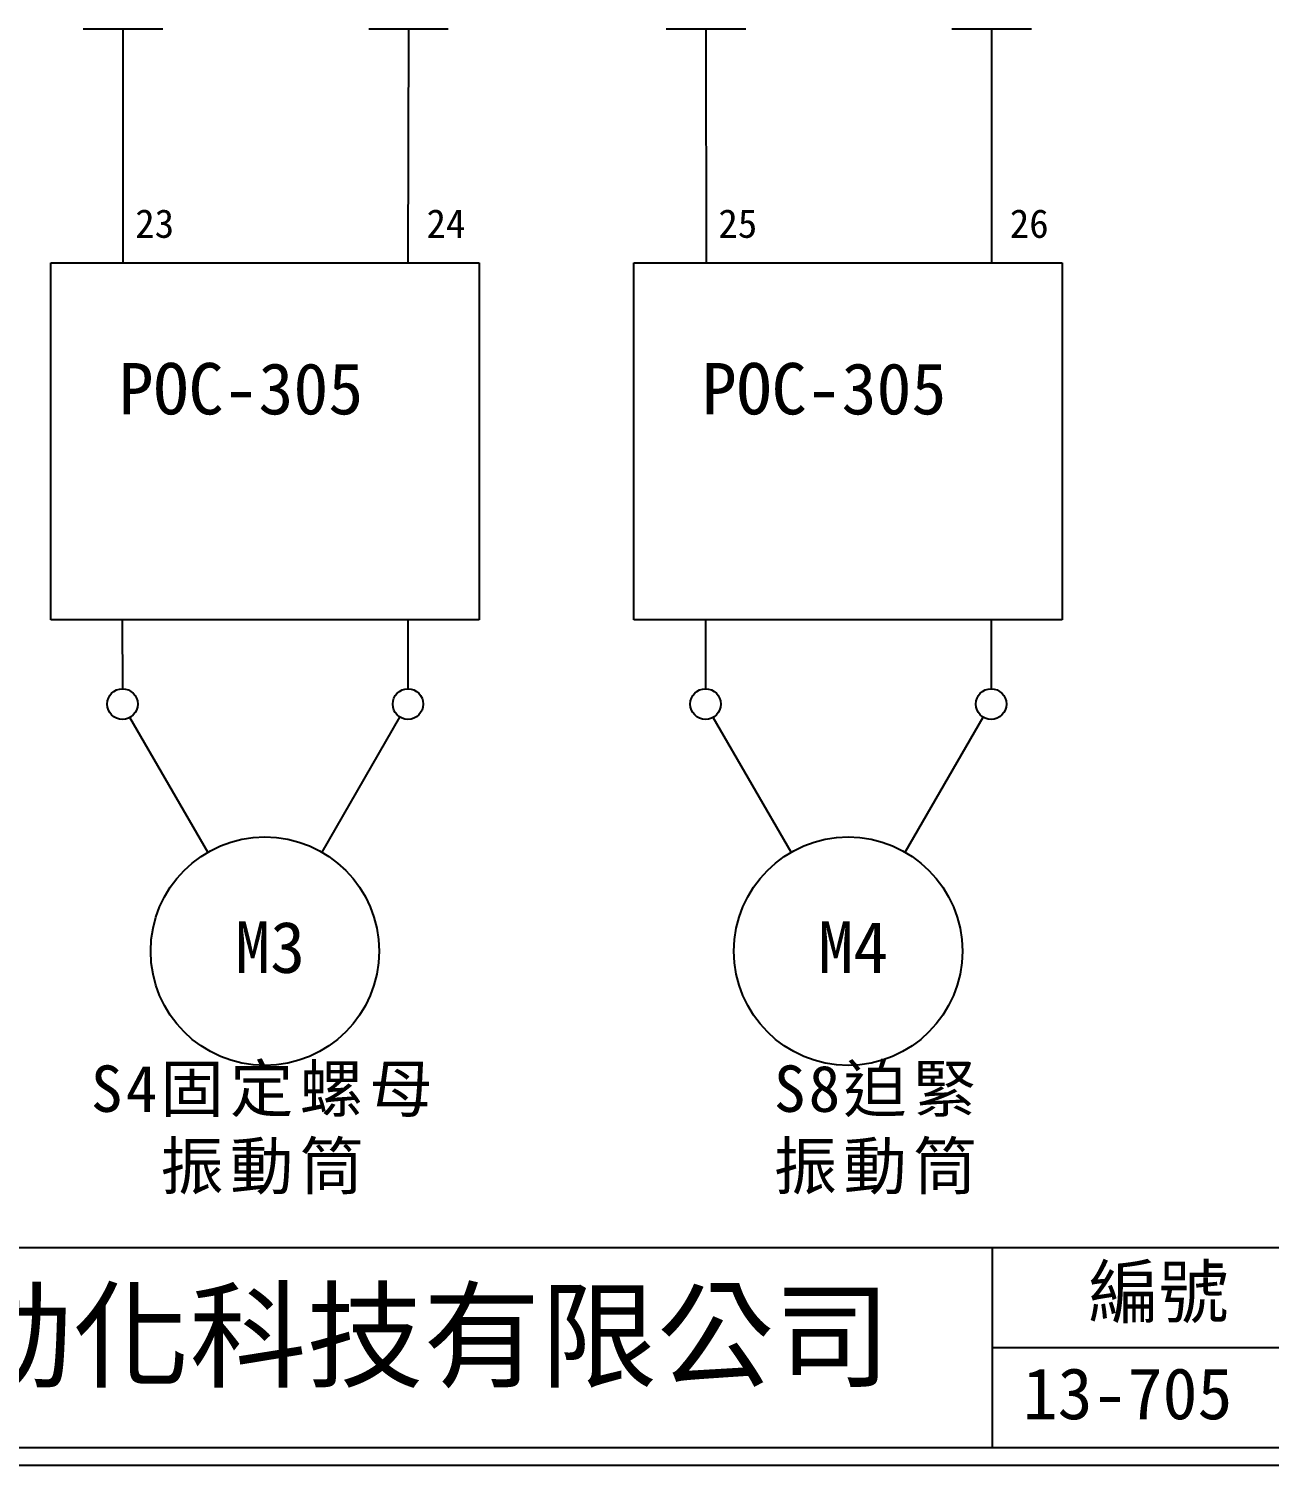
# Model space of a CAD drawing. Extents: x 10 to 297, y 3 to 207.
# Drawn here: x 78.2 to 165.1, y 3 to 103.6 of the extents above; entities that cross this region are included whole.
import ezdxf

# ---------------------------------------------------------------- set-up
doc = ezdxf.new("R2010")
doc.units = 0
doc.layers.get('0').update_dxf_attribs({"linetype": 'CONTINUOUS'})
doc.layers.add('圖框層', color=7, linetype='CONTINUOUS')
doc.layers.add('標尺寸層', color=3, linetype='CONTINUOUS')
doc.styles.add('STSL', font='kaiu.ttf')
doc.styles.add('標楷體', font='kaiu.ttf')

msp = doc.modelspace()

# ---------------------------------------------------------------- linework, layer by layer
for p, q in [((104.8, 62.19), (104.81, 57.36)), ((145.65, 62.19), (145.65, 57.36)), ((90.79, 45.92), (85.34, 55.36)), ((98.79, 45.92), (104.25, 55.37)), ((131.64, 45.92), (126.18, 55.36)), ((139.64, 45.92), (145.09, 55.37))]:
    msp.add_line(p, q)
for centre, radius in [((84.81, 56.29), 1.07), ((104.81, 56.29), 1.07), ((125.65, 56.29), 1.07), ((145.65, 56.29), 1.07), ((94.79, 38.99), 8), ((135.64, 38.99), 8)]:
    msp.add_circle(centre, radius)
at = {"layer": '圖框層', "color": 7}
for p, q in [((11.25, 18.25), (295.75, 18.25)), ((145.75, 4.25), (145.75, 18.25)), ((145.75, 11.25), (295.75, 11.25)), ((11.25, 4.25), (295.75, 4.25)), ((10, 3), (297, 3))]:
    msp.add_line(p, q, dxfattribs=at)
at = {"layer": '標尺寸層', "color": 7}
for p, q in [((82.06, 103.57), (87.63, 103.57)), ((84.84, 103.57), (84.85, 87.18)), ((102.06, 103.57), (107.63, 103.57)), ((104.84, 103.57), (104.79, 87.19)), ((122.9, 103.57), (128.47, 103.57)), ((125.68, 103.57), (125.69, 87.18)), ((142.9, 103.57), (148.47, 103.57)), ((145.68, 103.57), (145.68, 87.19)), ((79.8, 87.18), (104.79, 87.19)), ((79.8, 62.18), (79.8, 87.18)), ((104.79, 87.19), (109.79, 87.19)), ((109.79, 87.19), (109.79, 62.19)), ((120.64, 87.18), (145.63, 87.19)), ((120.64, 62.18), (120.64, 87.18)), ((145.63, 87.19), (150.63, 87.19)), ((150.63, 87.19), (150.63, 62.19)), ((84.8, 62.18), (79.8, 62.18)), ((109.79, 62.19), (84.8, 62.18)), ((84.8, 62.18), (84.81, 57.36)), ((125.64, 62.18), (120.64, 62.18)), ((150.63, 62.19), (125.64, 62.18)), ((125.65, 62.18), (125.65, 57.36))]:
    msp.add_line(p, q, dxfattribs=at)

# ---------------------------------------------------------------- texts
at = {"color": 0, "char_height": 3.25, "attachment_point": 2, "style": '標楷體'}
for s, insert, width in [('{\\T1.1;S4固定螺母\\P振動筒}', (94.79, 30.99), 24.1454), ('{\\T1.1;S8迫緊\\P振動筒}', (137.75, 30.99), 28.3722)]:
    msp.add_mtext(s, dxfattribs=dict(at, insert=insert, width=width))
at = {"layer": '圖框層', "color": 4, "style": 'STSL'}
for s, height, p in [('23', 2, (85.71, 88.93)), ('24', 2, (106.11, 88.93)), ('25', 2, (126.55, 88.93)), ('26', 2, (146.96, 88.93)), ('POC-305', 3.6, (84.54, 76.57)), ('POC-305', 3.6, (125.38, 76.57)), ('M3', 3.6, (92.71, 37.47)), ('M4', 3.6, (133.55, 37.47)), ('編號', 3.6, (152.47, 13.34)), ('泓陞自動化科技有限公司', 6, (48.6, 9.08)), ('13-705', 3.6, (147.86, 6.22))]:
    msp.add_text(s, height=height, dxfattribs=at).set_placement(p)

doc.saveas('drawing.dxf')
